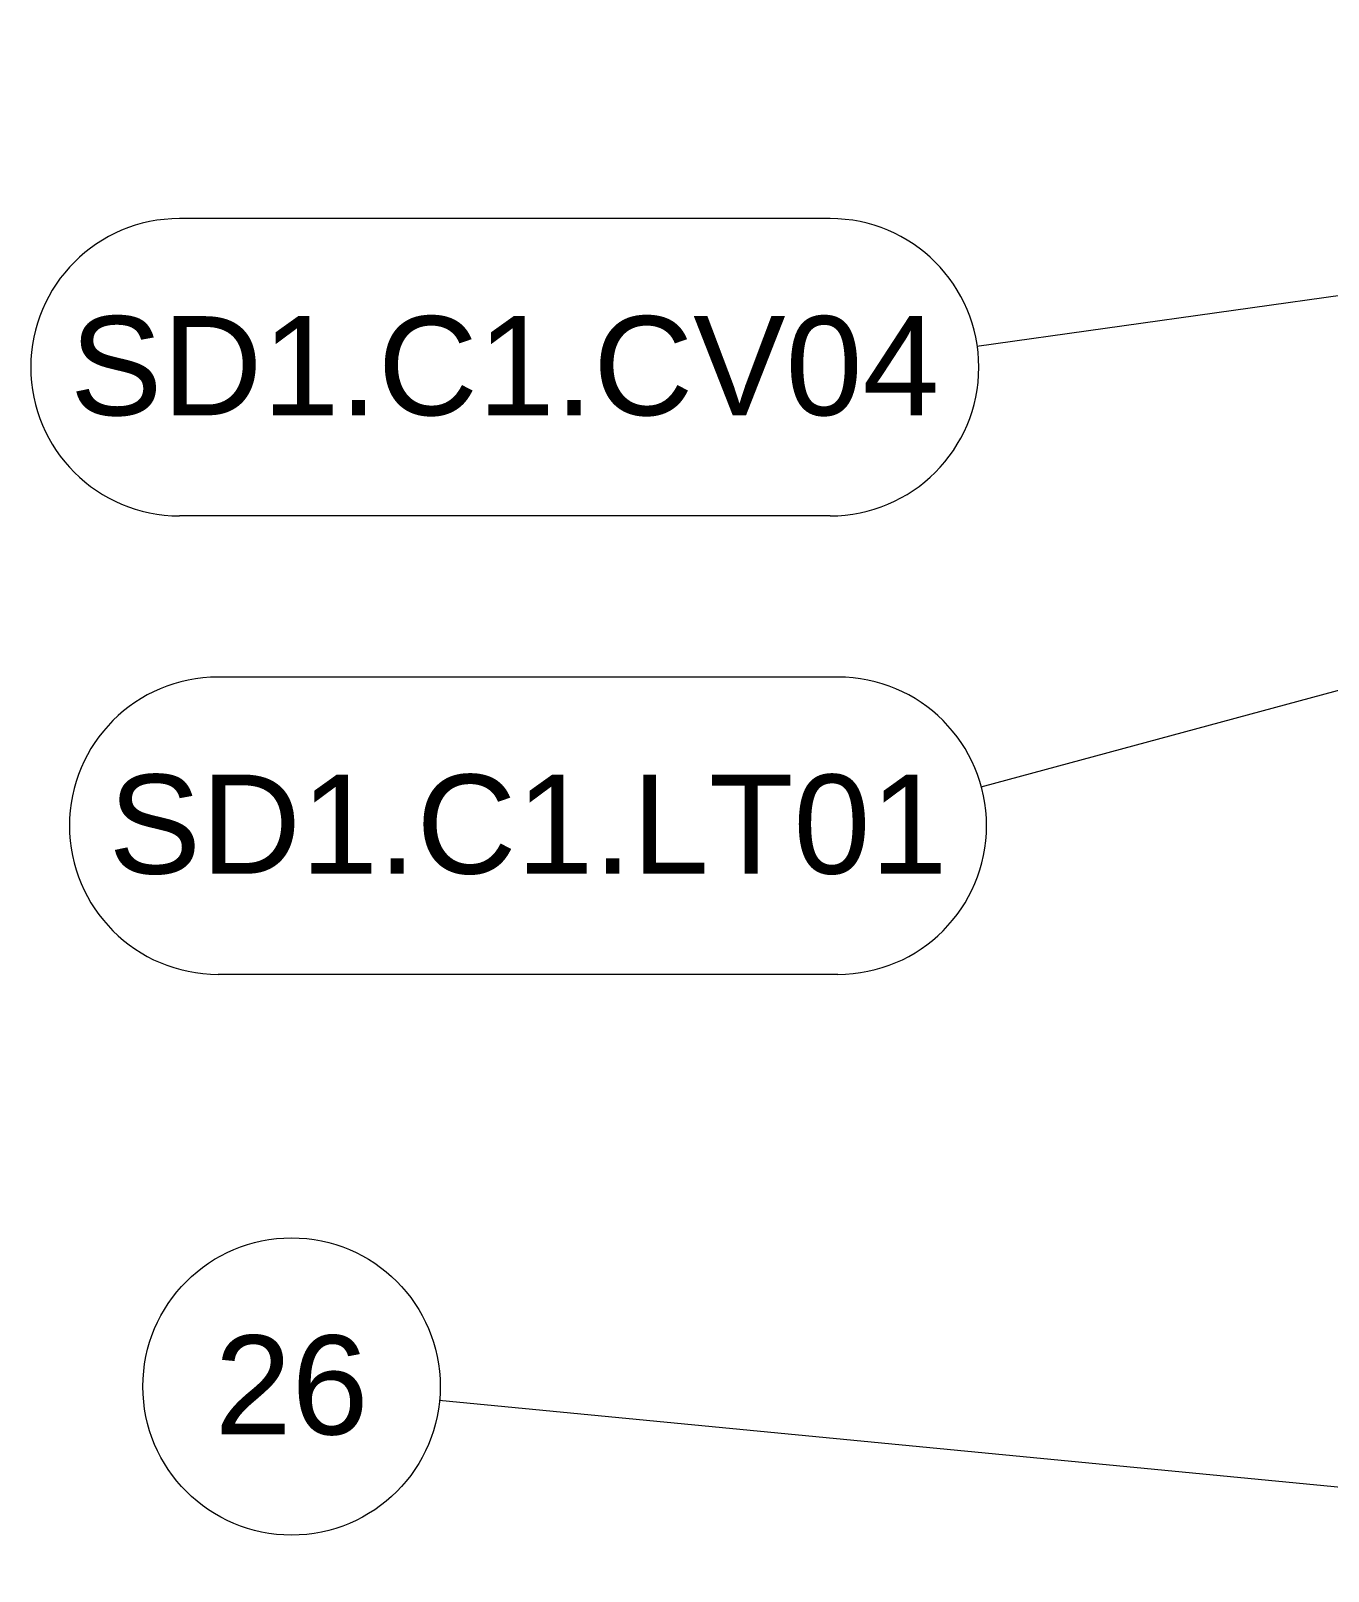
# Model space of a CAD drawing. Header units: millimetres. Extents: x -4172 to 126100, y -2 to 142133.
# Drawn here: x 78171 to 81443, y 9829 to 13714 of the extents above; entities that cross this region are included whole.
import ezdxf

# ---------------------------------------------------------------- set-up
doc = ezdxf.new("R2010")
doc.units = ezdxf.units.MM
doc.header["$LTSCALE"] = 100
doc.layers.add('Symbol', color=7, linetype='Continuous', lineweight=18)
doc.styles.add('Note Text', font='arial.ttf')

# ---------------------------------------------------------------- blocks, each defined once
blk = doc.blocks.new('Balloon15')
at = {"layer": 'Symbol'}
for p, q in [((862.471, 133.398), (859.928, 133.229)), ((860.058, 132.746), (862.471, 133.398)), ((860.188, 132.263), (862.471, 133.398)), ((859.928, 133.229), (860.188, 132.263)), ((860.058, 132.746), (835.667, 126.162)), ((835.467, 126.108), (805.674, 118.066)), ((802.067, 120.843), (786.433, 120.843)), ((802.067, 113.343), (786.433, 113.343))]:
    blk.add_line(p, q, dxfattribs=at)
at = {"layer": 'Symbol', "flags": 128}
blk.add_lwpolyline([(860.188, 132.263), (862.471, 133.398), (859.928, 133.229), (860.188, 132.263)], dxfattribs=at)
at = {"layer": 'Symbol'}
for centre, start, end in [((786.433, 117.093), 90, 270), ((802.067, 117.093), 270, 90)]:
    blk.add_arc(centre, 3.75, start, end, dxfattribs=at)
blk.add_solid([(860.188, 132.263), (862.471, 133.398), (859.928, 133.229), (860.188, 132.263)], dxfattribs=at)
at = {"layer": 'Symbol', "insert": (794.25, 117.114), "char_height": 2.5, "attachment_point": 5, "style": 'Note Text'}
blk.add_mtext('SD1.C1.LT01', dxfattribs=at)
blk = doc.blocks.new('Balloon16')
at = {"layer": 'Symbol'}
for p, q in [((861.201, 136.996), (858.656, 137.143)), ((858.656, 137.143), (858.795, 136.153)), ((858.726, 136.648), (861.201, 136.996)), ((858.795, 136.153), (861.201, 136.996)), ((858.726, 136.648), (805.574, 129.178)), ((801.87, 132.407), (785.458, 132.407)), ((801.87, 124.907), (785.458, 124.907))]:
    blk.add_line(p, q, dxfattribs=at)
at = {"layer": 'Symbol', "flags": 128}
blk.add_lwpolyline([(858.795, 136.153), (861.201, 136.996), (858.656, 137.143), (858.795, 136.153)], dxfattribs=at)
at = {"layer": 'Symbol'}
for centre, start, end in [((785.458, 128.657), 90, 270), ((801.87, 128.657), 270, 90)]:
    blk.add_arc(centre, 3.75, start, end, dxfattribs=at)
blk.add_solid([(858.795, 136.153), (861.201, 136.996), (858.656, 137.143), (858.795, 136.153)], dxfattribs=at)
at = {"layer": 'Symbol', "insert": (793.664, 128.678), "char_height": 2.5, "attachment_point": 5, "style": 'Note Text'}
blk.add_mtext('SD1.C1.CV04', dxfattribs=at)
blk = doc.blocks.new('Balloon42')
at = {"layer": 'Symbol'}
for p, q in [((831.497, 98.785), (792.005, 102.589)), ((831.545, 99.283), (831.449, 98.287)), ((833.985, 98.546), (831.545, 99.283)), ((831.497, 98.785), (833.985, 98.546)), ((831.449, 98.287), (833.985, 98.546))]:
    blk.add_line(p, q, dxfattribs=at)
at = {"layer": 'Symbol', "flags": 128}
blk.add_lwpolyline([(831.449, 98.287), (833.985, 98.546), (831.545, 99.283), (831.449, 98.287)], dxfattribs=at)
at = {"layer": 'Symbol'}
blk.add_circle((788.286, 102.947), 3.75, dxfattribs=at)
blk.add_solid([(831.449, 98.287), (833.985, 98.546), (831.545, 99.283), (831.449, 98.287)], dxfattribs=at)
at = {"layer": 'Symbol', "insert": (788.286, 102.968), "char_height": 2.5, "attachment_point": 5, "style": 'Note Text'}
blk.add_mtext('26', dxfattribs=at)

msp = doc.modelspace()

# ---------------------------------------------------------------- block references
at = {"layer": 'Symbol', "xscale": 100, "yscale": 100, "zscale": 100}
for name in ['Balloon16', 'Balloon15', 'Balloon42']:
    msp.add_blockref(name, (0, 0), dxfattribs=at)

doc.saveas('drawing.dxf')
